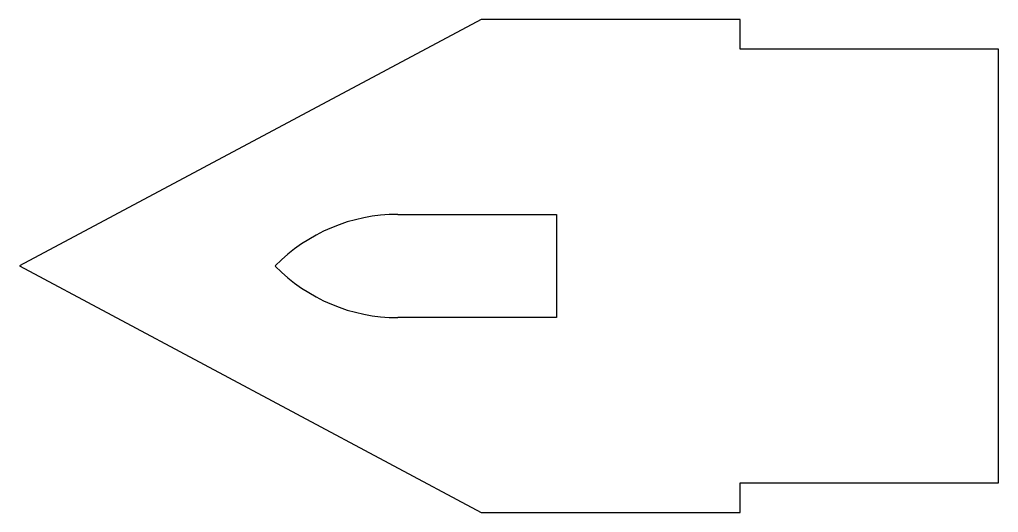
# Model space of a CAD drawing. Header units: millimetres. Extents: x -18.1 to 18.1, y -9.1 to 9.1.
import ezdxf

# ---------------------------------------------------------------- set-up
doc = ezdxf.new("R2010")
doc.units = ezdxf.units.MM
doc.layers.add('CUTOUTS', color=1, linetype='CONTINUOUS')
doc.layers.add('PERIMETER', color=5, linetype='CONTINUOUS')

msp = doc.modelspace()

# ---------------------------------------------------------------- linework, layer by layer
at = {"layer": 'CUTOUTS'}
for p, q in [((-4.122, 1.91), (1.743, 1.91)), ((1.743, 1.91), (1.743, -1.91)), ((1.743, -1.91), (-4.122, -1.91))]:
    msp.add_line(p, q, dxfattribs=at)
for centre, start, end in [((-4.122, -4.418), 90, 135.7165), ((-4.122, 4.418), 224.2835, 270)]:
    msp.add_arc(centre, 6.328, start, end, dxfattribs=at)
at = {"layer": 'PERIMETER'}
for p, q in [((-1.047, 9.116), (-18.103, 0)), ((8.53, 9.116), (-1.047, 9.116)), ((8.53, 8.016), (8.53, 9.116)), ((18.075, 8.016), (8.53, 8.016)), ((18.075, -8.016), (18.075, 8.016)), ((-18.103, 0), (-1.047, -9.116)), ((8.53, -9.116), (8.53, -8.016)), ((8.53, -8.016), (18.075, -8.016)), ((-1.047, -9.116), (8.53, -9.116))]:
    msp.add_line(p, q, dxfattribs=at)

doc.saveas('drawing.dxf')
